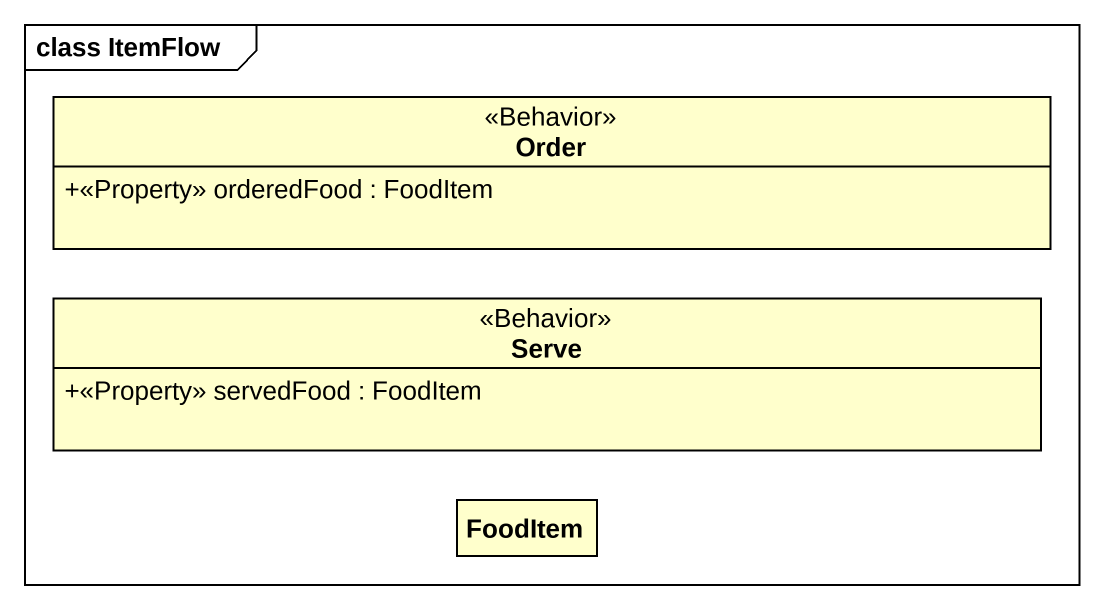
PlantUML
@startuml
mainframe class ItemFlow
hide circle
hide empty members
skinparam classAttributeIconSize 0
class Order <<Behavior>> {
  +<<Property>> orderedFood : FoodItem
}
class Serve <<Behavior>> {
  +<<Property>> servedFood : FoodItem
}
class FoodItem
@enduml
